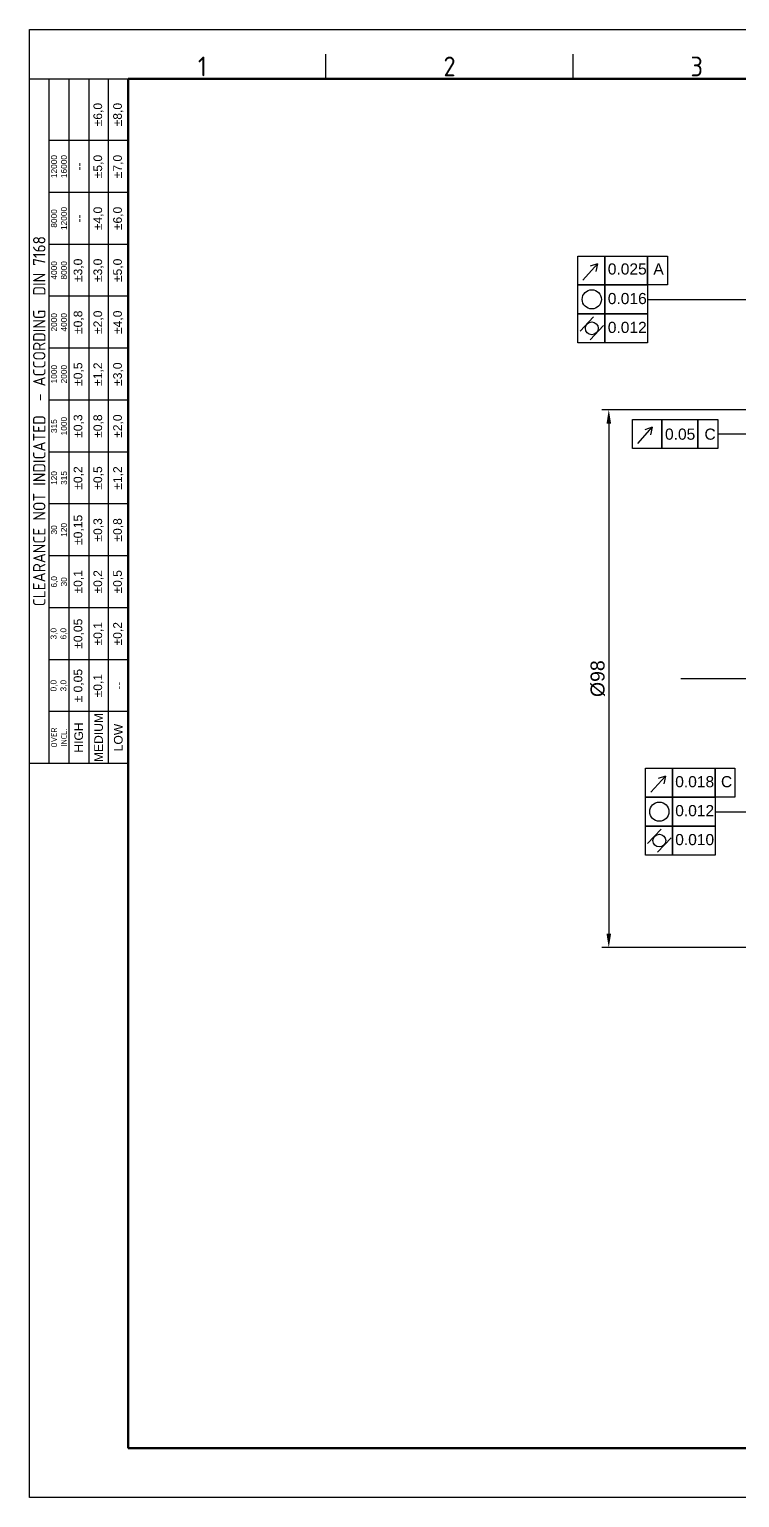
# Model space of a CAD drawing. Header units: millimetres. Extents: x 2659 to 3032, y 1080 to 1344.
# Drawn here: x 2658.6 to 2786.1, y 1079.9 to 1343.7 of the extents above; entities that cross this region are included whole.
import ezdxf
from ezdxf.enums import TextEntityAlignment as Align

# ---------------------------------------------------------------- set-up
doc = ezdxf.new("R2010")
doc.units = ezdxf.units.MM
doc.linetypes.add('ACAD_ISO04W100', pattern=[30, 24, -3, 0, -3])
for name, color, linetype, lineweight in [('AM_0', 7, 'Continuous', 50), ('AM_5', 3, 'Continuous', 25), ('AM_8', 1, 'Continuous', 25), ('AM_BOR', 7, 'Continuous', 50)]:
    doc.layers.add(name, color=color, linetype=linetype, lineweight=lineweight)
doc.styles.add('ACISOTS', font='isocp.shx', dxfattribs={"height": 1})
doc.styles.get("Standard").update_dxf_attribs({"font": 'arial.ttf'})
doc.dimstyles.new('ISO-25', dxfattribs={"dimtxt": 2.5, "dimasz": 2.5, "dimexe": 1.25, "dimexo": 0.625, "dimtad": 1, "dimtxsty": 'Standard', "dimcen": 2.5, "dimadec": 0, "dimazin": 0, "dimtfac": 1, "dimtmove": 0, "dimatfit": 3, "dimfxl": 1, "dimarcsym": 0})

# ---------------------------------------------------------------- blocks, each defined once
blk = doc.blocks.new('A3 ZTL')
for p, q in [((19.57, 280.82), (19.57, 9.78)), ((401.17, 280.82), (19.57, 280.82)), ((19.57, 9.78), (401.17, 9.78))]:
    blk.add_line(p, q)
at = {"layer": 'AM_BOR', "color": 135, "lineweight": 25}
for p, q in [((0, 0), (0, 290.61)), ((0, 290.61), (410.96, 290.61)), ((58.71, 280.82), (58.71, 285.71)), ((107.63, 280.82), (107.63, 285.71)), ((3.91, 145.3), (3.91, 280.82)), ((7.83, 280.82), (7.83, 145.3)), ((11.74, 280.82), (11.74, 145.3)), ((15.66, 145.3), (15.66, 280.82)), ((19.57, 268.59), (3.91, 268.59)), ((19.57, 258.32), (3.91, 258.32)), ((19.57, 248.04), (3.91, 248.04)), ((19.57, 237.77), (3.91, 237.77)), ((19.57, 227.5), (3.91, 227.5)), ((19.57, 217.22), (3.91, 217.22)), ((19.57, 206.95), (3.91, 206.95)), ((19.57, 196.67), (3.91, 196.67)), ((19.57, 186.4), (3.91, 186.4)), ((19.57, 176.13), (3.91, 176.13)), ((19.57, 165.85), (3.91, 165.85)), ((19.57, 155.58), (3.91, 155.58)), ((410.96, 0), (0, 0))]:
    blk.add_line(p, q, dxfattribs=at)
blk.add_lwpolyline([(19.57, 145.3), (0, 145.3), (0, 280.82), (19.57, 280.82)], close=True, dxfattribs=at)
at = {"layer": 'AM_BOR', "color": 135, "lineweight": 25, "style": 'ACISOTS'}
for s, p in [('1', (34.25, 283.27)), ('2', (83.17, 283.27)), ('3', (132.09, 283.27))]:
    blk.add_text(s, height=3.91, dxfattribs=at).set_placement(p, align=Align.MIDDLE)
at = {"layer": 'AM_BOR', "color": 135, "lineweight": 25, "attachment_point": 5, "rotation": 90}
for s, insert, char_height, width in [('±6,0', (13.7, 273.73), 1.712, 10.274), ('±8,0', (17.61, 273.73), 1.712, 10.274), ('12000\\P16000', (5.87, 263.45), 1.174, 10.274), ('±5,0', (13.7, 263.45), 1.712, 10.274), ('±7,0', (17.61, 263.45), 1.712, 10.274), ('--', (9.78, 263.45), 1.712, 10.274), ('8000\\P12000', (5.87, 253.18), 1.174, 10.274), ('--', (9.78, 253.18), 1.712, 10.274), ('±4,0', (13.7, 253.18), 1.712, 10.274), ('±6,0', (17.61, 253.18), 1.712, 10.274), ('{\\Fisocp.shx|c0;CLEARANCE NOT INDICATED  - ACCORDING  DIN 7168}', (1.96, 213.06), 2.4462, 135.5186), ('4000\\P8000', (5.87, 242.91), 1.174, 10.274), ('±3,0', (9.78, 242.91), 1.712, 10.274), ('±3,0', (13.7, 242.91), 1.712, 10.274), ('±5,0', (17.61, 242.91), 1.712, 10.274), ('2000\\P4000', (5.87, 232.63), 1.174, 10.274), ('±0,8', (9.78, 232.63), 1.712, 10.274), ('±2,0', (13.7, 232.63), 1.712, 10.274), ('±4,0', (17.61, 232.63), 1.712, 10.274), ('1000\\P2000', (5.87, 222.36), 1.174, 10.274), ('±0,5', (9.78, 222.36), 1.712, 10.274), ('±1,2', (13.7, 222.36), 1.712, 10.274), ('±3,0', (17.61, 222.36), 1.712, 10.274), ('315\\P1000', (5.87, 212.08), 1.174, 10.274), ('±0,3', (9.78, 212.08), 1.712, 10.274), ('±0,8', (13.7, 212.08), 1.712, 10.274), ('±2,0', (17.61, 212.08), 1.712, 10.274), ('±0,2', (9.78, 201.81), 1.712, 10.274), ('±0,5', (13.7, 201.81), 1.712, 10.274), ('±1,2', (17.61, 201.81), 1.712, 10.274), ('120\\P315', (5.87, 201.81), 1.174, 10.274), ('30\\P120', (5.87, 191.54), 1.174, 10.274), ('±0,15', (9.78, 191.54), 1.712, 10.274), ('±0,3', (13.7, 191.54), 1.712, 10.274), ('±0,8', (17.61, 191.54), 1.712, 10.274), ('±0,1', (9.78, 181.26), 1.712, 10.274), ('±0,2', (13.7, 181.26), 1.712, 10.274), ('±0,5', (17.61, 181.26), 1.712, 10.274), ('6,0\\P30', (5.87, 181.26), 1.174, 10.274), ('3,0\\P6,0', (5.87, 170.99), 1.174, 10.274), ('±0,05', (9.78, 170.99), 1.712, 10.274), ('±0,1', (13.7, 170.99), 1.712, 10.274), ('±0,2', (17.61, 170.99), 1.712, 10.274), ('± 0,05', (9.78, 160.71), 1.712, 10.274), ('\\pt4.69206;±0,1', (13.7, 160.71), 1.7123, 10.274), ('0,0\\P3,0', (5.87, 160.71), 1.174, 10.274), ('--', (17.61, 160.71), 1.712, 10.274), ('MEDIUM', (13.7, 150.44), 1.712, 10.274), ('{\\Fisocp.shx|c0;OVER\\PINCL.}', (5.87, 150.44), 1.1742, 10.274), ('HIGH', (9.78, 150.44), 1.712, 10.274), ('LOW', (17.61, 150.44), 1.712, 10.274)]:
    blk.add_mtext(s, dxfattribs=dict(at, insert=insert, char_height=char_height, width=width))
blk = doc.blocks.new('*D32')
at = {"layer": 'AM_5', "color": 0, "lineweight": -2}
for p, q in [((2795.69, 1275.34), (2761.39, 1275.34)), ((2762.64, 1272.84), (2762.64, 1181.21)), ((2795.69, 1178.71), (2761.39, 1178.71))]:
    blk.add_line(p, q, dxfattribs=at)
at = {"layer": 'AM_5', "color": 0}
for points in [[(2762.23, 1272.84), (2763.06, 1272.84), (2762.64, 1275.34)], [(2762.23, 1181.21), (2763.06, 1181.21), (2762.64, 1178.71)]]:
    blk.add_solid(points, dxfattribs=at)
at = {"layer": 'Defpoints', "color": 0}
for p in [(2796.31, 1275.34), (2762.64, 1178.71), (2796.31, 1178.71)]:
    blk.add_point(p, dxfattribs=at)
at = {"layer": 'AM_5', "color": 0, "insert": (2760.67, 1227.03), "char_height": 2.5, "attachment_point": 5, "rotation": 90}
blk.add_mtext('%%C98', dxfattribs=at)

msp = doc.modelspace()

# ---------------------------------------------------------------- linework, layer by layer
at = {"layer": 'AM_5', "color": 0}
for p, q in [((2757.99, 1298.629), (2760.619, 1301.553)), ((2760.619, 1301.553), (2759.284, 1301.091)), ((2760.619, 1301.553), (2760.301, 1300.177)), ((2769.595, 1295.14), (2798.342, 1295.14)), ((2759.898, 1292.039), (2757.485, 1289.439)), ((2759.287, 1287.873), (2761.7, 1290.473)), ((2767.834, 1269.268), (2770.463, 1272.193)), ((2770.463, 1272.193), (2769.128, 1271.73)), ((2770.463, 1272.193), (2770.145, 1270.817)), ((2782.206, 1270.98), (2795.416, 1270.98)), ((2770.192, 1206.612), (2772.82, 1209.536)), ((2772.82, 1209.536), (2771.486, 1209.074)), ((2772.82, 1209.536), (2772.502, 1208.16)), ((2781.726, 1203.124), (2802.443, 1203.124)), ((2772.028, 1200.023), (2769.616, 1197.423)), ((2771.418, 1195.856), (2773.83, 1198.456))]:
    msp.add_line(p, q, dxfattribs=at)
for points in [[(2761.945, 1297.74), (2757.1, 1297.74), (2757.1, 1302.94), (2761.945, 1302.94)], [(2761.945, 1302.94), (2769.595, 1302.94), (2769.595, 1297.74), (2761.945, 1297.74)], [(2769.595, 1302.94), (2773.167, 1302.94), (2773.167, 1297.74), (2769.595, 1297.74)], [(2757.1, 1297.74), (2761.945, 1297.74), (2761.945, 1292.54), (2757.1, 1292.54)], [(2761.945, 1297.74), (2769.595, 1297.74), (2769.595, 1292.54), (2761.945, 1292.54)], [(2757.1, 1292.54), (2761.945, 1292.54), (2761.945, 1287.34), (2757.1, 1287.34)], [(2761.945, 1292.54), (2769.595, 1292.54), (2769.595, 1287.34), (2761.945, 1287.34)], [(2766.873, 1273.58), (2772.144, 1273.58), (2772.144, 1268.38), (2766.873, 1268.38)], [(2772.144, 1273.58), (2778.633, 1273.58), (2778.633, 1268.38), (2772.144, 1268.38)], [(2778.633, 1273.58), (2782.206, 1273.58), (2782.206, 1268.38), (2778.633, 1268.38)], [(2769.231, 1210.924), (2774.076, 1210.924), (2774.076, 1205.724), (2769.231, 1205.724)], [(2774.076, 1210.924), (2781.726, 1210.924), (2781.726, 1205.724), (2774.076, 1205.724)], [(2781.726, 1210.924), (2785.298, 1210.924), (2785.298, 1205.724), (2781.726, 1205.724)], [(2769.231, 1205.724), (2774.076, 1205.724), (2774.076, 1200.524), (2769.231, 1200.524)], [(2774.076, 1205.724), (2781.726, 1205.724), (2781.726, 1200.524), (2774.076, 1200.524)], [(2769.231, 1200.524), (2774.076, 1200.524), (2774.076, 1195.324), (2769.231, 1195.324)], [(2774.076, 1200.524), (2781.726, 1200.524), (2781.726, 1195.324), (2774.076, 1195.324)]]:
    msp.add_lwpolyline(points, close=True, dxfattribs=at)
for centre, radius in [((2759.592, 1295.156), 1.719), ((2759.592, 1289.956), 1.147), ((2771.723, 1203.139), 1.719), ((2771.723, 1197.939), 1.147)]:
    msp.add_circle(centre, radius, dxfattribs=at)
at = {"layer": 'AM_8', "color": 0, "linetype": 'ACAD_ISO04W100', "ltscale": 0.7}
msp.add_line((2775.56, 1227.027), (2928.412, 1227.027), dxfattribs=at)

# ---------------------------------------------------------------- block references
at = {"layer": 'AM_0', "color": 0, "lineweight": 0, "xscale": 0.9075000000000002, "yscale": 0.9075000000000002, "zscale": 0.9075000000000002}
msp.add_blockref('A3 ZTL', (2658.569, 1079.927), dxfattribs=at)

# ---------------------------------------------------------------- texts
at = {"layer": 'AM_5', "color": 0, "char_height": 2, "attachment_point": 1}
for s, insert in [('0.025', (2762.465, 1301.611)), ('A', (2770.648, 1301.611)), ('0.016', (2762.465, 1296.305)), ('0.012', (2762.465, 1291.122)), ('0.05', (2772.741, 1271.946)), ('C', (2779.826, 1271.946)), ('0.018', (2774.574, 1209.524)), ('C', (2782.792, 1209.524)), ('0.012', (2774.574, 1204.324)), ('0.010', (2774.574, 1199.124))]:
    msp.add_mtext_dynamic_manual_height_columns(s, width=18.23779, gutter_width=12.5, heights=[0], dxfattribs=dict(at, insert=insert))

# ---------------------------------------------------------------- dimensions: what is measured, and where the dimension line sits
at = {"layer": 'AM_5', "color": 0}
dim = msp.add_linear_dim(base=(2762.644, 1178.711), p1=(2796.311, 1275.342), p2=(2796.311, 1178.711), angle=90, text='%%C98', dimstyle='ISO-25', dxfattribs=at)
dim.commit()
dim.dimension.update_dxf_attribs({"geometry": '*D32', "text_midpoint": (2760.673, 1227.027)})

doc.saveas('drawing.dxf')
